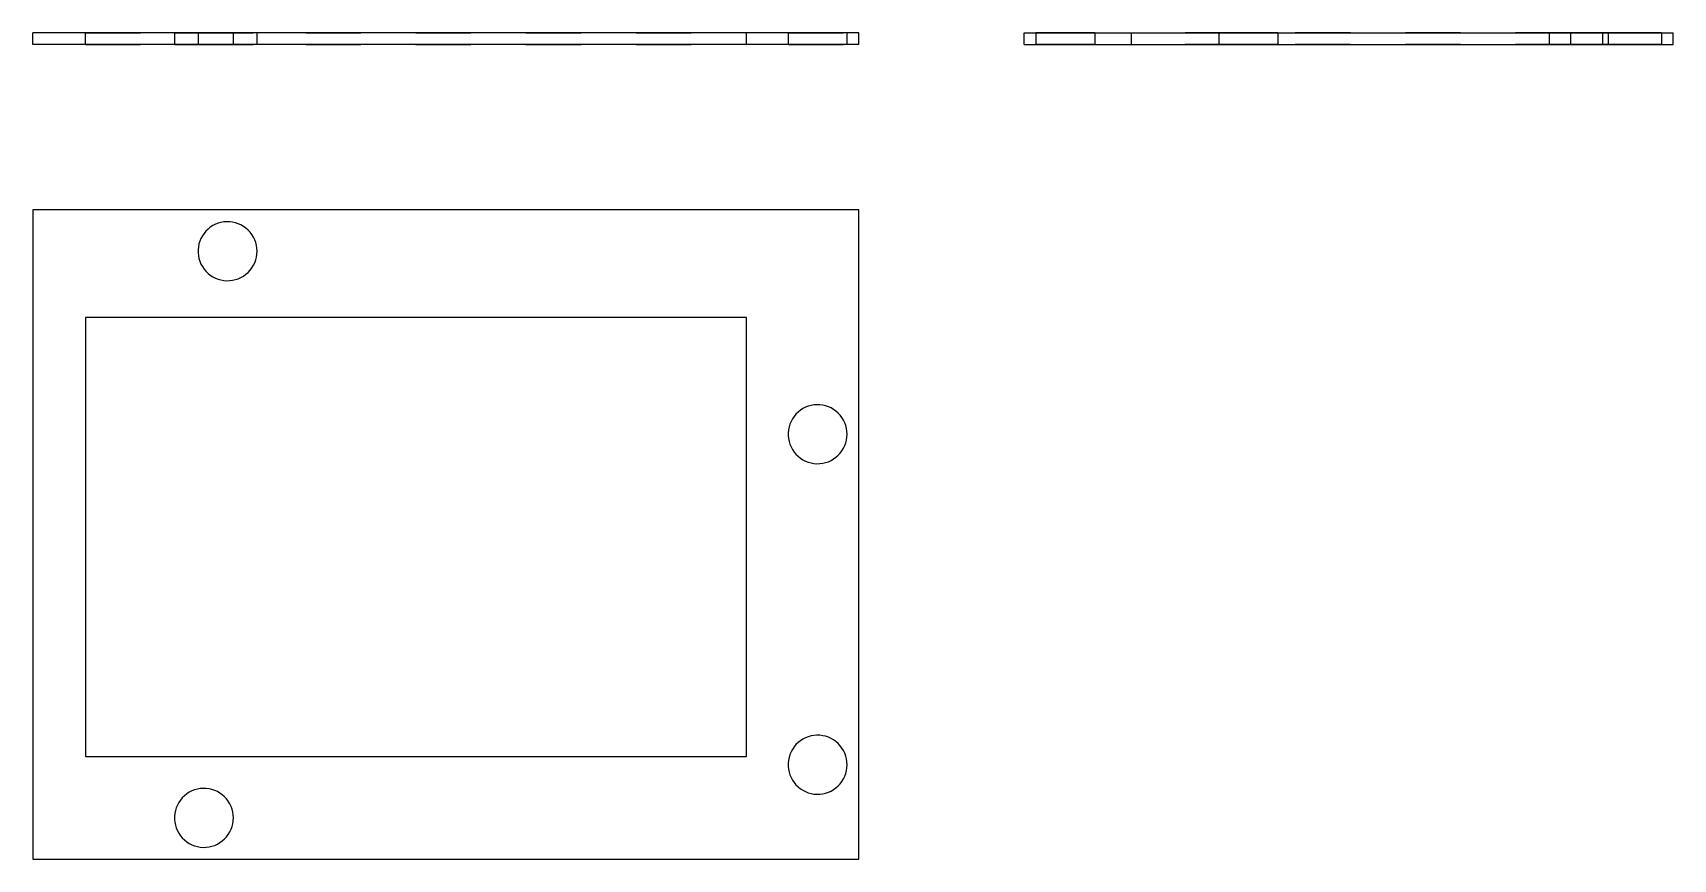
# Model space of a CAD drawing. Extents: x 0 to 2.98, y 0 to 1.5.
import ezdxf

# ---------------------------------------------------------------- set-up
doc = ezdxf.new("R2010")
doc.units = 0
doc.linetypes.add('HIDDEN', pattern=[0.075, 0.050025, -0.024975])
for name, color, linetype in [('FRONT', 7, 'CONTINUOUS'), ('FRONT_HID', 7, 'HIDDEN'), ('LEFT', 7, 'CONTINUOUS'), ('LEFT_HID', 7, 'HIDDEN'), ('TOP', 7, 'CONTINUOUS')]:
    doc.layers.add(name, color=color, linetype=linetype)

msp = doc.modelspace()

# ---------------------------------------------------------------- linework, layer by layer
at = {"layer": 'FRONT'}
for p, q in [((1.5, 1.5), (0, 1.5)), ((0, 1.478571), (0, 1.5)), ((1.5, 1.478571), (1.5, 1.5)), ((1.5, 1.478571), (0, 1.478571))]:
    msp.add_line(p, q, dxfattribs=at)
at = {"layer": 'FRONT_HID', "linetype": 'HIDDEN'}
for p, q in [((0.095457, 1.478571), (0.095457, 1.5)), ((0.095457, 1.5), (1.2959, 1.5)), ((1.2959, 1.5), (0.095457, 1.5)), ((0.095457, 1.478571), (0.095457, 1.5)), ((0.364286, 1.5), (0.257143, 1.5)), ((0.257143, 1.5), (0.364286, 1.5)), ((0.257143, 1.5), (0.257143, 1.478571)), ((0.407143, 1.5), (0.3, 1.5)), ((0.3, 1.5), (0.407143, 1.5)), ((0.3, 1.5), (0.3, 1.478571)), ((0.364286, 1.478571), (0.364286, 1.5)), ((0.407143, 1.478571), (0.407143, 1.5)), ((1.2959, 1.478571), (1.2959, 1.5)), ((1.2959, 1.478571), (1.2959, 1.5)), ((1.478571, 1.5), (1.371429, 1.5)), ((1.371429, 1.5), (1.478571, 1.5)), ((1.478571, 1.5), (1.371429, 1.5)), ((1.371429, 1.5), (1.478571, 1.5)), ((1.371429, 1.5), (1.371429, 1.478571)), ((1.371429, 1.5), (1.371429, 1.478571)), ((1.478571, 1.478571), (1.478571, 1.5)), ((1.478571, 1.478571), (1.478571, 1.5)), ((0.095457, 1.478571), (1.2959, 1.478571)), ((1.2959, 1.478571), (0.095457, 1.478571)), ((0.364286, 1.478571), (0.257143, 1.478571)), ((0.257143, 1.478571), (0.364286, 1.478571)), ((0.407143, 1.478571), (0.3, 1.478571)), ((0.3, 1.478571), (0.407143, 1.478571)), ((1.478571, 1.478571), (1.371429, 1.478571)), ((1.371429, 1.478571), (1.478571, 1.478571)), ((1.478571, 1.478571), (1.371429, 1.478571)), ((1.371429, 1.478571), (1.478571, 1.478571))]:
    msp.add_line(p, q, dxfattribs=at)
at = {"layer": 'LEFT'}
for p, q in [((1.8, 1.478571), (1.8, 1.5)), ((1.8, 1.5), (2.978571, 1.5)), ((2.978571, 1.478571), (2.978571, 1.5)), ((1.8, 1.478571), (2.978571, 1.478571))]:
    msp.add_line(p, q, dxfattribs=at)
at = {"layer": 'LEFT_HID', "linetype": 'HIDDEN'}
for p, q in [((1.875, 1.5), (1.821429, 1.5)), ((1.821429, 1.5), (1.928571, 1.5)), ((1.821429, 1.5), (1.821429, 1.478571)), ((1.928571, 1.5), (1.875, 1.5)), ((1.928571, 1.5), (1.928571, 1.478571)), ((2.792452, 1.5), (1.995081, 1.5)), ((1.995081, 1.478571), (1.995081, 1.5)), ((1.995081, 1.478571), (1.995081, 1.5)), ((1.995081, 1.5), (2.792452, 1.5)), ((2.207143, 1.5), (2.153571, 1.5)), ((2.153571, 1.5), (2.260714, 1.5)), ((2.153571, 1.5), (2.153571, 1.478571)), ((2.260714, 1.5), (2.207143, 1.5)), ((2.260714, 1.5), (2.260714, 1.478571)), ((2.807143, 1.5), (2.753571, 1.5)), ((2.753571, 1.5), (2.860714, 1.5)), ((2.753571, 1.5), (2.753571, 1.478571)), ((2.792452, 1.478571), (2.792452, 1.5)), ((2.792452, 1.478571), (2.792452, 1.5)), ((2.860714, 1.5), (2.807143, 1.5)), ((2.903571, 1.5), (2.85, 1.5)), ((2.85, 1.5), (2.957143, 1.5)), ((2.85, 1.5), (2.85, 1.478571)), ((2.860714, 1.5), (2.860714, 1.478571)), ((2.957143, 1.5), (2.903571, 1.5)), ((2.957143, 1.5), (2.957143, 1.478571)), ((1.875, 1.478571), (1.821429, 1.478571)), ((1.821429, 1.478571), (1.928571, 1.478571)), ((1.928571, 1.478571), (1.875, 1.478571)), ((2.792452, 1.478571), (1.995081, 1.478571)), ((1.995081, 1.478571), (2.792452, 1.478571)), ((2.207143, 1.478571), (2.153571, 1.478571)), ((2.153571, 1.478571), (2.260714, 1.478571)), ((2.260714, 1.478571), (2.207143, 1.478571)), ((2.807143, 1.478571), (2.753571, 1.478571)), ((2.753571, 1.478571), (2.860714, 1.478571)), ((2.860714, 1.478571), (2.807143, 1.478571)), ((2.903571, 1.478571), (2.85, 1.478571)), ((2.85, 1.478571), (2.957143, 1.478571)), ((2.957143, 1.478571), (2.903571, 1.478571))]:
    msp.add_line(p, q, dxfattribs=at)
at = {"layer": 'TOP'}
for p, q in [((1.5, 1.178571), (0, 1.178571)), ((0, 1.178571), (0, 0)), ((1.5, 0), (1.5, 1.178571)), ((0.310868, 1.135918), (0.307859, 1.131505)), ((0.314301, 1.140009), (0.310868, 1.135918)), ((0.318124, 1.143738), (0.314301, 1.140009)), ((0.322299, 1.147068), (0.318124, 1.143738)), ((0.326786, 1.149966), (0.322299, 1.147068)), ((0.331538, 1.152402), (0.326786, 1.149966)), ((0.33651, 1.154353), (0.331538, 1.152402)), ((0.341651, 1.1558), (0.33651, 1.154353)), ((0.34691, 1.156727), (0.341651, 1.1558)), ((0.352236, 1.157126), (0.34691, 1.156727)), ((0.357575, 1.156993), (0.352236, 1.157126)), ((0.362874, 1.156329), (0.357575, 1.156993)), ((0.368081, 1.155141), (0.362874, 1.156329)), ((0.373143, 1.15344), (0.368081, 1.155141)), ((0.378011, 1.151243), (0.373143, 1.15344)), ((0.382636, 1.148573), (0.378011, 1.151243)), ((0.386973, 1.145455), (0.382636, 1.148573)), ((0.390977, 1.141921), (0.386973, 1.145455)), ((0.39461, 1.138006), (0.390977, 1.141921)), ((0.397834, 1.133749), (0.39461, 1.138006)), ((0.400619, 1.129192), (0.397834, 1.133749)), ((0.300598, 1.111556), (0.300067, 1.106242)), ((0.300067, 1.106242), (0.300067, 1.100901)), ((0.301657, 1.116791), (0.300598, 1.111556)), ((0.303231, 1.121894), (0.301657, 1.116791)), ((0.305305, 1.126815), (0.303231, 1.121894)), ((0.307859, 1.131505), (0.305305, 1.126815)), ((0.402936, 1.12438), (0.400619, 1.129192)), ((0.404763, 1.119362), (0.402936, 1.12438)), ((0.406081, 1.114186), (0.404763, 1.119362)), ((0.406877, 1.108905), (0.406081, 1.114186)), ((0.407143, 1.103571), (0.406877, 1.108905)), ((0.406877, 1.098237), (0.407143, 1.103571)), ((0.300067, 1.100901), (0.300598, 1.095587)), ((0.300598, 1.095587), (0.301657, 1.090352)), ((0.301657, 1.090352), (0.303231, 1.085249)), ((0.303231, 1.085249), (0.305305, 1.080328)), ((0.305305, 1.080328), (0.307859, 1.075637)), ((0.307859, 1.075637), (0.310868, 1.071225)), ((0.39461, 1.069136), (0.397834, 1.073394)), ((0.397834, 1.073394), (0.400619, 1.077951)), ((0.400619, 1.077951), (0.402936, 1.082762)), ((0.402936, 1.082762), (0.404763, 1.087781)), ((0.404763, 1.087781), (0.406081, 1.092956)), ((0.406081, 1.092956), (0.406877, 1.098237)), ((0.310868, 1.071225), (0.314301, 1.067134)), ((0.314301, 1.067134), (0.318124, 1.063405)), ((0.318124, 1.063405), (0.322299, 1.060075)), ((0.322299, 1.060075), (0.326786, 1.057177)), ((0.326786, 1.057177), (0.331538, 1.054741)), ((0.331538, 1.054741), (0.33651, 1.05279)), ((0.33651, 1.05279), (0.341651, 1.051343)), ((0.341651, 1.051343), (0.34691, 1.050416)), ((0.34691, 1.050416), (0.352236, 1.050017)), ((0.352236, 1.050017), (0.357575, 1.05015)), ((0.357575, 1.05015), (0.362874, 1.050814)), ((0.362874, 1.050814), (0.368081, 1.052002)), ((0.368081, 1.052002), (0.373143, 1.053703)), ((0.373143, 1.053703), (0.378011, 1.0559)), ((0.378011, 1.0559), (0.382636, 1.05857)), ((0.382636, 1.05857), (0.386973, 1.061688)), ((0.386973, 1.061688), (0.390977, 1.065221)), ((0.390977, 1.065221), (0.39461, 1.069136)), ((1.2959, 0.98349), (0.095457, 0.98349)), ((0.095457, 0.98349), (0.095457, 0.186119)), ((1.2959, 0.186119), (1.2959, 0.98349)), ((1.385729, 0.807866), (1.382296, 0.803775)), ((1.389553, 0.811595), (1.385729, 0.807866)), ((1.393728, 0.814925), (1.389553, 0.811595)), ((1.398214, 0.817823), (1.393728, 0.814925)), ((1.402967, 0.820259), (1.398214, 0.817823)), ((1.407938, 0.82221), (1.402967, 0.820259)), ((1.413079, 0.823657), (1.407938, 0.82221)), ((1.418339, 0.824584), (1.413079, 0.823657)), ((1.423664, 0.824983), (1.418339, 0.824584)), ((1.429003, 0.82485), (1.423664, 0.824983)), ((1.434303, 0.824186), (1.429003, 0.82485)), ((1.439509, 0.822998), (1.434303, 0.824186)), ((1.444572, 0.821297), (1.439509, 0.822998)), ((1.44944, 0.8191), (1.444572, 0.821297)), ((1.454065, 0.81643), (1.44944, 0.8191)), ((1.458401, 0.813312), (1.454065, 0.81643)), ((1.462406, 0.809779), (1.458401, 0.813312)), ((1.466038, 0.805864), (1.462406, 0.809779)), ((1.469263, 0.801606), (1.466038, 0.805864)), ((1.372027, 0.779413), (1.371495, 0.774099)), ((1.373085, 0.784648), (1.372027, 0.779413)), ((1.374659, 0.789751), (1.373085, 0.784648)), ((1.376734, 0.794672), (1.374659, 0.789751)), ((1.379288, 0.799363), (1.376734, 0.794672)), ((1.382296, 0.803775), (1.379288, 0.799363)), ((1.472048, 0.797049), (1.469263, 0.801606)), ((1.474365, 0.792238), (1.472048, 0.797049)), ((1.476191, 0.787219), (1.474365, 0.792238)), ((1.477509, 0.782044), (1.476191, 0.787219)), ((1.478305, 0.776763), (1.477509, 0.782044)), ((1.478571, 0.771429), (1.478305, 0.776763)), ((1.371495, 0.774099), (1.371495, 0.768758)), ((1.371495, 0.768758), (1.372027, 0.763444)), ((1.372027, 0.763444), (1.373085, 0.758209)), ((1.373085, 0.758209), (1.374659, 0.753106)), ((1.374659, 0.753106), (1.376734, 0.748185)), ((1.376734, 0.748185), (1.379288, 0.743495)), ((1.469263, 0.741251), (1.472048, 0.745808)), ((1.472048, 0.745808), (1.474365, 0.75062)), ((1.474365, 0.75062), (1.476191, 0.755638)), ((1.476191, 0.755638), (1.477509, 0.760814)), ((1.477509, 0.760814), (1.478305, 0.766095)), ((1.478305, 0.766095), (1.478571, 0.771429)), ((1.379288, 0.743495), (1.382296, 0.739082)), ((1.382296, 0.739082), (1.385729, 0.734991)), ((1.385729, 0.734991), (1.389553, 0.731262)), ((1.389553, 0.731262), (1.393728, 0.727932)), ((1.393728, 0.727932), (1.398214, 0.725034)), ((1.398214, 0.725034), (1.402967, 0.722598)), ((1.402967, 0.722598), (1.407938, 0.720647)), ((1.407938, 0.720647), (1.413079, 0.7192)), ((1.413079, 0.7192), (1.418339, 0.718273)), ((1.418339, 0.718273), (1.423664, 0.717874)), ((1.423664, 0.717874), (1.429003, 0.718007)), ((1.429003, 0.718007), (1.434303, 0.718671)), ((1.434303, 0.718671), (1.439509, 0.719859)), ((1.439509, 0.719859), (1.444572, 0.72156)), ((1.444572, 0.72156), (1.44944, 0.723757)), ((1.44944, 0.723757), (1.454065, 0.726427)), ((1.454065, 0.726427), (1.458401, 0.729545)), ((1.458401, 0.729545), (1.462406, 0.733079)), ((1.462406, 0.733079), (1.466038, 0.736994)), ((1.466038, 0.736994), (1.469263, 0.741251)), ((1.389553, 0.211595), (1.385729, 0.207866)), ((1.393728, 0.214925), (1.389553, 0.211595)), ((1.398214, 0.217823), (1.393728, 0.214925)), ((1.402967, 0.220259), (1.398214, 0.217823)), ((1.407938, 0.22221), (1.402967, 0.220259)), ((1.413079, 0.223657), (1.407938, 0.22221)), ((1.418339, 0.224584), (1.413079, 0.223657)), ((1.423664, 0.224983), (1.418339, 0.224584)), ((1.429003, 0.22485), (1.423664, 0.224983)), ((1.434303, 0.224186), (1.429003, 0.22485)), ((1.439509, 0.222998), (1.434303, 0.224186)), ((1.444572, 0.221297), (1.439509, 0.222998)), ((1.44944, 0.2191), (1.444572, 0.221297)), ((1.454065, 0.21643), (1.44944, 0.2191)), ((1.458401, 0.213312), (1.454065, 0.21643)), ((1.462406, 0.209779), (1.458401, 0.213312)), ((1.466038, 0.205864), (1.462406, 0.209779)), ((0.095457, 0.186119), (1.2959, 0.186119)), ((1.372027, 0.179413), (1.371495, 0.174099)), ((1.373085, 0.184648), (1.372027, 0.179413)), ((1.374659, 0.189751), (1.373085, 0.184648)), ((1.376734, 0.194672), (1.374659, 0.189751)), ((1.379288, 0.199363), (1.376734, 0.194672)), ((1.382296, 0.203775), (1.379288, 0.199363)), ((1.385729, 0.207866), (1.382296, 0.203775)), ((1.469263, 0.201606), (1.466038, 0.205864)), ((1.472048, 0.197049), (1.469263, 0.201606)), ((1.474365, 0.192238), (1.472048, 0.197049)), ((1.476191, 0.187219), (1.474365, 0.192238)), ((1.477509, 0.182044), (1.476191, 0.187219)), ((1.478305, 0.176763), (1.477509, 0.182044)), ((1.371495, 0.174099), (1.371495, 0.168758)), ((1.371495, 0.168758), (1.372027, 0.163444)), ((1.372027, 0.163444), (1.373085, 0.158209)), ((1.373085, 0.158209), (1.374659, 0.153106)), ((1.374659, 0.153106), (1.376734, 0.148185)), ((1.472048, 0.145808), (1.474365, 0.15062)), ((1.474365, 0.15062), (1.476191, 0.155638)), ((1.476191, 0.155638), (1.477509, 0.160814)), ((1.477509, 0.160814), (1.478305, 0.166095)), ((1.478571, 0.171429), (1.478305, 0.176763)), ((1.478305, 0.166095), (1.478571, 0.171429)), ((0.283929, 0.121394), (0.279442, 0.118497)), ((0.288681, 0.123831), (0.283929, 0.121394)), ((0.293653, 0.125782), (0.288681, 0.123831)), ((0.298794, 0.127228), (0.293653, 0.125782)), ((0.304053, 0.128156), (0.298794, 0.127228)), ((0.309379, 0.128555), (0.304053, 0.128156)), ((0.314718, 0.128422), (0.309379, 0.128555)), ((0.320017, 0.127758), (0.314718, 0.128422)), ((0.325224, 0.126569), (0.320017, 0.127758)), ((0.330286, 0.124868), (0.325224, 0.126569)), ((0.335154, 0.122672), (0.330286, 0.124868)), ((0.339779, 0.120001), (0.335154, 0.122672)), ((0.344116, 0.116884), (0.339779, 0.120001)), ((1.376734, 0.148185), (1.379288, 0.143495)), ((1.379288, 0.143495), (1.382296, 0.139082)), ((1.382296, 0.139082), (1.385729, 0.134991)), ((1.385729, 0.134991), (1.389553, 0.131262)), ((1.389553, 0.131262), (1.393728, 0.127932)), ((1.393728, 0.127932), (1.398214, 0.125034)), ((1.398214, 0.125034), (1.402967, 0.122598)), ((1.402967, 0.122598), (1.407938, 0.120647)), ((1.407938, 0.120647), (1.413079, 0.1192)), ((1.413079, 0.1192), (1.418339, 0.118273)), ((1.434303, 0.118671), (1.439509, 0.119859)), ((1.439509, 0.119859), (1.444572, 0.12156)), ((1.444572, 0.12156), (1.44944, 0.123757)), ((1.44944, 0.123757), (1.454065, 0.126427)), ((1.454065, 0.126427), (1.458401, 0.129545)), ((1.458401, 0.129545), (1.462406, 0.133079)), ((1.462406, 0.133079), (1.466038, 0.136994)), ((1.466038, 0.136994), (1.469263, 0.141251)), ((1.469263, 0.141251), (1.472048, 0.145808)), ((0.260374, 0.093323), (0.258799, 0.088219)), ((0.262448, 0.098244), (0.260374, 0.093323)), ((0.265002, 0.102934), (0.262448, 0.098244)), ((0.268011, 0.107347), (0.265002, 0.102934)), ((0.271444, 0.111438), (0.268011, 0.107347)), ((0.275267, 0.115167), (0.271444, 0.111438)), ((0.279442, 0.118497), (0.275267, 0.115167)), ((0.34812, 0.11335), (0.344116, 0.116884)), ((0.351752, 0.109435), (0.34812, 0.11335)), ((0.354977, 0.105178), (0.351752, 0.109435)), ((0.357762, 0.100621), (0.354977, 0.105178)), ((0.360079, 0.095809), (0.357762, 0.100621)), ((0.361906, 0.09079), (0.360079, 0.095809)), ((0.363224, 0.085615), (0.361906, 0.09079)), ((1.418339, 0.118273), (1.423664, 0.117874)), ((1.423664, 0.117874), (1.429003, 0.118007)), ((1.429003, 0.118007), (1.434303, 0.118671)), ((0.257741, 0.082984), (0.257209, 0.07767)), ((0.257209, 0.07767), (0.257209, 0.07233)), ((0.257209, 0.07233), (0.257741, 0.067016)), ((0.258799, 0.088219), (0.257741, 0.082984)), ((0.257741, 0.067016), (0.258799, 0.061781)), ((0.258799, 0.061781), (0.260374, 0.056677)), ((0.361906, 0.05921), (0.363224, 0.064385)), ((0.36402, 0.080334), (0.363224, 0.085615)), ((0.363224, 0.064385), (0.36402, 0.069666)), ((0.364286, 0.075), (0.36402, 0.080334)), ((0.36402, 0.069666), (0.364286, 0.075)), ((0.260374, 0.056677), (0.262448, 0.051756)), ((0.262448, 0.051756), (0.265002, 0.047066)), ((0.265002, 0.047066), (0.268011, 0.042653)), ((0.268011, 0.042653), (0.271444, 0.038562)), ((0.271444, 0.038562), (0.275267, 0.034833)), ((0.275267, 0.034833), (0.279442, 0.031503)), ((0.279442, 0.031503), (0.283929, 0.028606)), ((0.335154, 0.027328), (0.339779, 0.029999)), ((0.339779, 0.029999), (0.344116, 0.033116)), ((0.344116, 0.033116), (0.34812, 0.03665)), ((0.34812, 0.03665), (0.351752, 0.040565)), ((0.351752, 0.040565), (0.354977, 0.044822)), ((0.354977, 0.044822), (0.357762, 0.049379)), ((0.357762, 0.049379), (0.360079, 0.054191)), ((0.360079, 0.054191), (0.361906, 0.05921)), ((0, 0), (1.5, 0)), ((0.283929, 0.028606), (0.288681, 0.026169)), ((0.288681, 0.026169), (0.293653, 0.024218)), ((0.293653, 0.024218), (0.298794, 0.022772)), ((0.298794, 0.022772), (0.304053, 0.021844)), ((0.304053, 0.021844), (0.309379, 0.021445)), ((0.309379, 0.021445), (0.314718, 0.021578)), ((0.314718, 0.021578), (0.320017, 0.022242)), ((0.320017, 0.022242), (0.325224, 0.023431)), ((0.325224, 0.023431), (0.330286, 0.025132)), ((0.330286, 0.025132), (0.335154, 0.027328))]:
    msp.add_line(p, q, dxfattribs=at)

doc.saveas('drawing.dxf')
